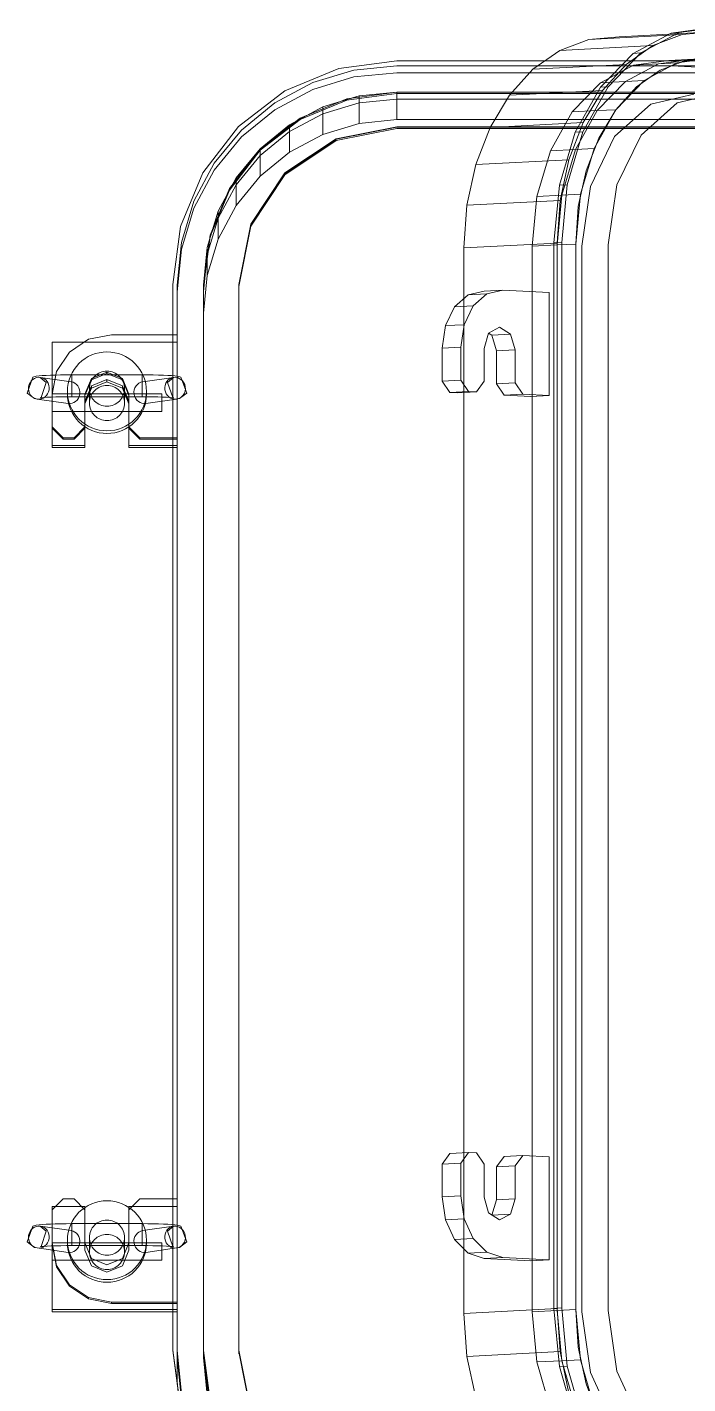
# Model space of a CAD drawing. Header units: millimetres. Extents: x -35117 to 70520, y -28859 to 27816.
# Drawn here: x -21783 to -21482, y -6526 to -5908 of the extents above; entities that cross this region are included whole.
import ezdxf

# ---------------------------------------------------------------- set-up
doc = ezdxf.new("R2010")
doc.units = ezdxf.units.MM
for name, color, linetype in [('1', 7, 'Continuous'), ('5', 7, 'Continuous'), ('6', 6, 'Continuous'), ('7', 7, 'Continuous'), ('8', 7, 'Continuous')]:
    doc.layers.add(name, color=color, linetype=linetype)

msp = doc.modelspace()

# ---------------------------------------------------------------- linework, layer by layer
at = {"layer": '1', "color": 6, "lineweight": 0}
for p, q in [((-21632.241, -5942.866), (-21632.241, -5952.249)), ((-21615.077, -5941.177), (-21615.077, -5950.555)), ((-21648.751, -5947.866), (-21648.751, -5957.263)), ((-21632.241, -5952.249), (-21615.077, -5950.555)), ((-21663.967, -5955.987), (-21663.967, -5965.406)), ((-21663.967, -5965.406), (-21648.751, -5957.263)), ((-21648.751, -5957.263), (-21632.241, -5952.249)), ((-21677.303, -5976.364), (-21663.967, -5965.406)), ((-21677.303, -5966.914), (-21677.303, -5976.364)), ((-21688.246, -5989.717), (-21677.303, -5976.364)), ((-21688.246, -5980.23), (-21688.246, -5989.717)), ((-21696.376, -6004.951), (-21688.246, -5989.717)), ((-21696.376, -5995.425), (-21696.376, -6004.951)), ((-21701.387, -6021.485), (-21696.376, -6004.951)), ((-21701.387, -6011.911), (-21701.387, -6021.485)), ((-21715.077, -6525.343), (-21715.077, -6038.676)), ((-21715.077, -6514.389), (-21715.077, -6525.343)), ((-21715.077, -6525.343), (-21713.155, -6544.879))]:
    msp.add_line(p, q, dxfattribs=at)
for points in [[(-21715.077, -6029.055), (-21713.155, -6009.573), (-21707.46, -5990.838), (-21698.22, -5973.574), (-21685.787, -5958.442), (-21670.632, -5946.022), (-21653.34, -5936.793), (-21634.584, -5931.112), (-21615.077, -5929.193), (-21309.078, -5929.193), (-21309.078, -5941.177)], [(-21309.078, -5941.177), (-21615.077, -5941.177), (-21632.241, -5942.866), (-21648.751, -5947.866), (-21663.967, -5955.987), (-21677.303, -5966.914), (-21688.246, -5980.23), (-21696.376, -5995.425), (-21701.387, -6011.911), (-21703.072, -6029.055)], [(-21615.077, -5950.555), (-21309.078, -5950.555), (-21309.078, -5941.177)], [(-21703.072, -6029.055), (-21703.072, -6038.676), (-21701.387, -6021.485)], [(-21209.078, -6514.389), (-21210.994, -6533.871), (-21216.689, -6552.606), (-21225.929, -6569.871), (-21238.362, -6585.005), (-21253.517, -6597.424), (-21270.809, -6606.652), (-21289.565, -6612.335), (-21309.078, -6614.253), (-21615.077, -6614.253), (-21634.584, -6612.335), (-21653.34, -6606.651), (-21670.632, -6597.422), (-21685.787, -6585.005), (-21698.22, -6569.871), (-21707.466, -6552.606), (-21713.155, -6533.871), (-21715.077, -6514.389), (-21715.077, -6029.055)], [(-21703.072, -6029.055), (-21703.072, -6514.389), (-21701.387, -6531.533), (-21696.376, -6548.02), (-21688.246, -6563.214), (-21677.303, -6576.53), (-21663.967, -6587.46), (-21648.751, -6595.581), (-21632.241, -6600.581), (-21615.077, -6602.269), (-21309.078, -6602.269), (-21291.909, -6600.581), (-21275.398, -6595.579), (-21260.182, -6587.457), (-21246.846, -6576.53), (-21235.903, -6563.214), (-21227.773, -6548.02), (-21222.768, -6531.533), (-21221.077, -6514.389)]]:
    msp.add_lwpolyline(points, dxfattribs=at)
at = {"layer": '5', "color": 6, "lineweight": 0}
for p, q in [((-21715.077, -6051.963), (-21772.072, -6051.963)), ((-21715.077, -6098.899), (-21715.077, -6051.963)), ((-21777.388, -6067.958), (-21763.362, -6069.973)), ((-21763.075, -6066.781), (-21763.075, -6076.782)), ((-21731.075, -6066.781), (-21763.075, -6066.781)), ((-21763.063, -6076.782), (-21763.063, -6066.781)), ((-21731.087, -6066.781), (-21731.087, -6076.782)), ((-21731.075, -6076.782), (-21731.075, -6066.781)), ((-21716.762, -6067.958), (-21730.788, -6069.973)), ((-21765.071, -6074.321), (-21765.071, -6075.524)), ((-21755.074, -6073.118), (-21755.074, -6079.661)), ((-21747.072, -6069.987), (-21754.146, -6072.912)), ((-21754.146, -6071.865), (-21754.146, -6072.912)), ((-21747.072, -6068.94), (-21747.072, -6069.987)), ((-21740.004, -6072.912), (-21747.072, -6069.987)), ((-21740.004, -6071.865), (-21740.004, -6072.912)), ((-21740.004, -6072.912), (-21737.075, -6079.974)), ((-21739.076, -6073.118), (-21739.076, -6079.661)), ((-21729.073, -6074.321), (-21729.073, -6075.524)), ((-21778.81, -6077.856), (-21764.784, -6079.872)), ((-21772.072, -6075.45), (-21772.072, -6083.45)), ((-21722.072, -6075.45), (-21772.072, -6075.45)), ((-21731.075, -6076.782), (-21763.075, -6076.782)), ((-21757.076, -6098.899), (-21757.076, -6078.926)), ((-21737.075, -6079.974), (-21737.075, -6078.926)), ((-21737.075, -6099.946), (-21737.075, -6079.974)), ((-21715.34, -6077.856), (-21729.366, -6079.872)), ((-21722.072, -6083.45), (-21722.072, -6075.45)), ((-21722.072, -6083.45), (-21772.072, -6083.45)), ((-21772.072, -6098.899), (-21772.072, -6099.946)), ((-21737.075, -6098.899), (-21737.075, -6099.946))]:
    msp.add_line(p, q, dxfattribs=at)
for points in [[(-21772.072, -6099.946), (-21772.072, -6053.01), (-21772.072, -6051.963)], [(-21772.072, -6051.963), (-21772.072, -6098.899), (-21757.076, -6098.899)], [(-21778.81, -6077.856), (-21780.098, -6077.6), (-21783.425, -6075.074), (-21780.77, -6067.865), (-21779.25, -6067.454), (-21777.999, -6067.283), (-21776.54, -6067.153), (-21774.806, -6067.044), (-21772.811, -6066.952), (-21770.589, -6066.879), (-21768.184, -6066.825), (-21765.651, -6066.793), (-21763.063, -6066.781)], [(-21777.388, -6067.958), (-21777.455, -6067.956), (-21774.684, -6070.216), (-21777.077, -6077.157), (-21777.529, -6077.305), (-21776.924, -6077.226), (-21775.795, -6077.125), (-21774.269, -6077.027), (-21772.42, -6076.944), (-21770.314, -6076.875), (-21768.007, -6076.824), (-21765.572, -6076.794), (-21763.063, -6076.782)], [(-21731.087, -6066.781), (-21728.499, -6066.792), (-21725.966, -6066.825), (-21723.561, -6066.877), (-21721.34, -6066.952), (-21719.344, -6067.044), (-21717.61, -6067.153), (-21716.152, -6067.283), (-21714.9, -6067.454), (-21713.375, -6067.865), (-21710.726, -6075.073), (-21714.052, -6077.6), (-21715.34, -6077.856)], [(-21731.087, -6076.782), (-21728.578, -6076.791), (-21726.143, -6076.824), (-21723.836, -6076.873), (-21721.724, -6076.944), (-21719.881, -6077.027), (-21718.355, -6077.125), (-21717.226, -6077.226), (-21716.622, -6077.305), (-21717.073, -6077.157), (-21719.466, -6070.213), (-21716.695, -6067.956), (-21716.762, -6067.958)], [(-21757.076, -6078.926), (-21754.146, -6071.865), (-21747.072, -6068.94), (-21740.004, -6071.865), (-21737.075, -6078.926), (-21737.075, -6098.899), (-21715.077, -6098.899)], [(-21754.146, -6072.912), (-21757.076, -6079.974), (-21757.076, -6078.926)], [(-21757.076, -6098.899), (-21757.076, -6099.946), (-21772.072, -6099.946)], [(-21715.077, -6098.899), (-21715.077, -6099.946), (-21737.075, -6099.946)]]:
    msp.add_lwpolyline(points, dxfattribs=at)
for points in [[(-21765.071, -6074.321, -0.1989884), (-21759.81, -6061.616, -0.1988111), (-21747.072, -6056.346, -0.1988924), (-21734.34, -6061.616, -0.1989546), (-21729.073, -6074.321, -0.1989546)], [(-21778.81, -6077.856, -0.2014585), (-21781.819, -6076.022, -0.1965281), (-21782.741, -6072.239, -0.1964976), (-21780.794, -6068.867, -0.2013934), (-21777.388, -6067.958, -0.2013934)], [(-21778.81, -6077.856, 0.2013934), (-21775.405, -6076.947, 0.1963436), (-21773.451, -6073.574, 0.1965281), (-21774.373, -6069.792, 0.2011609), (-21777.388, -6067.958, 0.2011609)], [(-21777.388, -6067.958, -0.2011609), (-21774.373, -6069.792, -0.1965281), (-21773.451, -6073.574, -0.1963436), (-21775.405, -6076.947, -0.2013934), (-21778.81, -6077.856, -0.2013934)], [(-21755.074, -6073.118, -0.1989713), (-21752.736, -6067.471, -0.1987508), (-21747.072, -6065.13, -0.1989339), (-21741.414, -6067.471, -0.1989714), (-21739.076, -6073.118, -0.1989714)], [(-21716.762, -6067.958, 0.2011609), (-21719.777, -6069.792, 0.1966009), (-21720.693, -6073.574, 0.1964976), (-21718.746, -6076.947, 0.2013934), (-21715.34, -6077.856, 0.2013934)], [(-21715.34, -6077.856, -0.2013934), (-21718.746, -6076.947, -0.1964977), (-21720.693, -6073.574, -0.1966009), (-21719.777, -6069.792, -0.2011609), (-21716.762, -6067.958, -0.2011609)], [(-21716.762, -6067.958, -0.2013934), (-21713.356, -6068.867, -0.1964977), (-21711.409, -6072.239, -0.1966009), (-21712.325, -6076.022, -0.2011609), (-21715.34, -6077.856, -0.2011609)], [(-21729.073, -6074.321, -0.1989342), (-21734.34, -6087.027, -0.1989008), (-21747.072, -6092.295, -0.1988195), (-21759.81, -6087.027, -0.198968), (-21765.071, -6074.321, -0.198968)], [(-21764.784, -6079.872, 0.2013709), (-21761.379, -6078.961, 0.1965643), (-21759.432, -6075.59, 0.1965281), (-21760.353, -6071.807, 0.2014585), (-21763.362, -6069.973, 0.2014585)], [(-21755.074, -6079.658, 0.1989714), (-21752.736, -6085.305, 0.1987319), (-21747.072, -6087.648, 0.1989149), (-21741.414, -6085.305, 0.1989713), (-21739.076, -6079.658, 0.1990173), (-21741.414, -6074.012, 0.1989149), (-21747.072, -6071.67, 0.1987319), (-21752.736, -6074.012, 0.1990172), (-21755.074, -6079.658, 0.1990172)], [(-21739.076, -6073.118, -0.1990172), (-21741.414, -6078.764, -0.1989149), (-21747.072, -6081.106, -0.1987319), (-21752.736, -6078.764, -0.1990173), (-21755.074, -6073.118, -0.1990173)], [(-21730.788, -6069.973, 0.2014585), (-21733.797, -6071.807, 0.1965281), (-21734.719, -6075.59, 0.1965644), (-21732.772, -6078.961, 0.2013709), (-21729.366, -6079.872, 0.2013709)], [(-21765.071, -6075.524, 0.1989884), (-21759.81, -6088.229, 0.1988111), (-21747.072, -6093.499, 0.1988924), (-21734.34, -6088.229, 0.1989546), (-21729.073, -6075.524, 0.1989546)], [(-21755.074, -6079.661, 0.1990173), (-21752.736, -6085.307, 0.1987319), (-21747.072, -6087.649, 0.1989149), (-21741.414, -6085.307, 0.1990172), (-21739.076, -6079.661, 0.1990172)]]:
    msp.add_lwpolyline(points, format="xyb", dxfattribs=at)
at = {"layer": '6', "color": 6, "lineweight": 0}
for p, q in [((-21737.075, -6445.593), (-21737.075, -6465.565)), ((-21777.388, -6454.595), (-21763.362, -6456.611)), ((-21763.075, -6453.422), (-21763.075, -6463.423)), ((-21731.075, -6453.422), (-21763.075, -6453.422)), ((-21763.063, -6463.423), (-21763.063, -6453.422)), ((-21731.087, -6453.422), (-21731.087, -6463.423)), ((-21731.075, -6463.423), (-21731.075, -6453.422)), ((-21716.762, -6454.595), (-21730.788, -6456.611)), ((-21772.072, -6462.089), (-21772.072, -6470.088)), ((-21722.072, -6462.089), (-21772.072, -6462.089)), ((-21765.071, -6460.96), (-21765.071, -6462.162)), ((-21731.075, -6463.423), (-21763.075, -6463.423)), ((-21755.074, -6459.756), (-21755.074, -6466.299)), ((-21739.076, -6459.756), (-21739.076, -6466.299)), ((-21729.073, -6460.96), (-21729.073, -6462.162)), ((-21722.072, -6470.088), (-21722.072, -6462.089)), ((-21778.81, -6464.495), (-21764.784, -6466.51)), ((-21722.072, -6470.088), (-21772.072, -6470.088)), ((-21715.34, -6464.495), (-21729.366, -6466.51)), ((-21772.072, -6492.527), (-21772.072, -6493.574))]:
    msp.add_line(p, q, dxfattribs=at)
for points in [[(-21772.072, -6493.574), (-21772.072, -6446.64), (-21772.072, -6445.593)], [(-21737.075, -6465.565), (-21740.004, -6472.625), (-21747.072, -6475.552), (-21754.146, -6472.627), (-21757.076, -6465.565), (-21757.076, -6445.593), (-21772.072, -6445.593)], [(-21772.072, -6445.593), (-21772.072, -6492.527), (-21715.077, -6492.527)], [(-21715.077, -6492.527), (-21715.077, -6445.593), (-21737.075, -6445.593)], [(-21763.063, -6453.422), (-21765.651, -6453.433), (-21768.184, -6453.465), (-21770.589, -6453.518), (-21772.811, -6453.593), (-21774.806, -6453.685), (-21776.54, -6453.793), (-21777.999, -6453.924), (-21779.25, -6454.095), (-21780.77, -6454.504), (-21783.425, -6461.714), (-21780.098, -6464.241), (-21778.81, -6464.495)], [(-21763.063, -6463.423), (-21765.572, -6463.432), (-21768.007, -6463.465), (-21770.314, -6463.514), (-21772.42, -6463.584), (-21774.269, -6463.668), (-21775.795, -6463.766), (-21776.924, -6463.865), (-21777.529, -6463.946), (-21777.077, -6463.798), (-21774.684, -6456.854), (-21777.455, -6454.595), (-21777.388, -6454.595)], [(-21715.34, -6464.495), (-21714.052, -6464.239), (-21710.726, -6461.714), (-21713.375, -6454.502), (-21714.894, -6454.092), (-21716.146, -6453.923), (-21717.604, -6453.791), (-21719.344, -6453.681), (-21721.34, -6453.59), (-21723.561, -6453.518), (-21725.966, -6453.463), (-21728.499, -6453.433), (-21731.087, -6453.422)], [(-21716.762, -6454.595), (-21716.689, -6454.594), (-21719.466, -6456.854), (-21717.067, -6463.795), (-21716.622, -6463.945), (-21717.22, -6463.864), (-21718.355, -6463.764), (-21719.881, -6463.667), (-21721.724, -6463.583), (-21723.836, -6463.514), (-21726.143, -6463.464), (-21728.578, -6463.432), (-21731.087, -6463.423)], [(-21715.077, -6492.527), (-21715.077, -6493.574), (-21772.072, -6493.574)]]:
    msp.add_lwpolyline(points, dxfattribs=at)
for points in [[(-21765.071, -6460.96, -0.198968), (-21759.81, -6448.254, -0.1988195), (-21747.072, -6442.985, -0.1989008), (-21734.34, -6448.254, -0.1989342), (-21729.073, -6460.96, -0.1989342)], [(-21755.074, -6459.756, -0.1990172), (-21752.736, -6454.11, -0.1987319), (-21747.072, -6451.768, -0.1989149), (-21741.414, -6454.11, -0.1990173), (-21739.076, -6459.756, -0.1990173)], [(-21778.81, -6464.495, -0.2014585), (-21781.819, -6462.661, -0.1964533), (-21782.741, -6458.877, -0.1965643), (-21780.794, -6455.506, -0.2013709), (-21777.388, -6454.595, -0.2013709)], [(-21778.81, -6464.495, 0.2013709), (-21775.405, -6463.584, 0.1964101), (-21773.451, -6460.214, 0.1964533), (-21774.373, -6456.43, 0.2011609), (-21777.388, -6454.595, 0.2011609)], [(-21777.388, -6454.595, -0.2011609), (-21774.373, -6456.43, -0.1964533), (-21773.451, -6460.214, -0.1964101), (-21775.405, -6463.584, -0.2013709), (-21778.81, -6464.495, -0.2013709)], [(-21764.784, -6466.51, 0.2013934), (-21761.379, -6465.6, 0.1965643), (-21759.432, -6462.229, 0.1964533), (-21760.353, -6458.445, 0.2014585), (-21763.362, -6456.611, 0.2014585)], [(-21730.788, -6456.611, 0.2014585), (-21733.797, -6458.445, 0.1964533), (-21734.719, -6462.229, 0.1965644), (-21732.772, -6465.6, 0.2013934), (-21729.366, -6466.51, 0.2013934)], [(-21716.762, -6454.595, 0.2011609), (-21719.777, -6456.43, 0.196526), (-21720.693, -6460.214, 0.1965643), (-21718.746, -6463.584, 0.2013709), (-21715.34, -6464.495, 0.2013709)], [(-21715.34, -6464.495, -0.2013709), (-21718.746, -6463.584, -0.1965644), (-21720.693, -6460.214, -0.196526), (-21719.777, -6456.43, -0.2011609), (-21716.762, -6454.595, -0.2011609)], [(-21716.762, -6454.595, -0.2013709), (-21713.356, -6455.506, -0.1965644), (-21711.409, -6458.877, -0.196526), (-21712.325, -6462.661, -0.2011609), (-21715.34, -6464.495, -0.2011609)], [(-21729.073, -6460.96, -0.1989546), (-21734.34, -6473.664, -0.1988924), (-21747.072, -6478.935, -0.1988111), (-21759.81, -6473.664, -0.1989884), (-21765.071, -6460.96, -0.1989884)], [(-21765.071, -6462.162, 0.198968), (-21759.81, -6474.868, 0.1988195), (-21747.072, -6480.137, 0.1989008), (-21734.34, -6474.868, 0.1989342), (-21729.073, -6462.162, 0.1989342)], [(-21755.074, -6466.297, 0.1990173), (-21752.736, -6471.943, 0.1987319), (-21747.072, -6474.285, 0.1989149), (-21741.414, -6471.943, 0.1990172), (-21739.076, -6466.297, 0.1989714), (-21741.414, -6460.65, 0.1989339), (-21747.072, -6458.309, 0.1987508), (-21752.736, -6460.65, 0.1989713), (-21755.074, -6466.297, 0.1989713)], [(-21739.076, -6459.756, -0.1989713), (-21741.414, -6465.403, -0.1989339), (-21747.072, -6467.744, -0.1987508), (-21752.736, -6465.403, -0.1989714), (-21755.074, -6459.756, -0.1989714)], [(-21755.074, -6466.299, 0.1989714), (-21752.736, -6471.946, 0.1987508), (-21747.072, -6474.287, 0.1989339), (-21741.414, -6471.946, 0.1989713), (-21739.076, -6466.299, 0.1989713)]]:
    msp.add_lwpolyline(points, format="xyb", dxfattribs=at)
at = {"layer": '7', "color": 251, "lineweight": 0}
for p, q in [((-21615.077, -5938.035), (-21615.077, -5941.177)), ((-21648.751, -5947.866), (-21632.241, -5942.866)), ((-21648.751, -5944.725), (-21648.751, -5947.866)), ((-21632.241, -5939.726), (-21632.241, -5942.866)), ((-21632.241, -5942.866), (-21615.077, -5941.177)), ((-21663.967, -5955.987), (-21648.751, -5947.866)), ((-21677.303, -5966.917), (-21663.967, -5955.987)), ((-21663.967, -5952.847), (-21663.967, -5955.987)), ((-21642.629, -5959.487), (-21615.077, -5954.014)), ((-21615.077, -5953.753), (-21615.077, -5954.014)), ((-21665.987, -5975.073), (-21642.629, -5959.487)), ((-21642.629, -5959.225), (-21642.629, -5959.487)), ((-21688.246, -5980.233), (-21677.303, -5966.917)), ((-21677.303, -5963.775), (-21677.303, -5966.917)), ((-21681.594, -5998.4), (-21665.987, -5975.073)), ((-21665.987, -5974.81), (-21665.987, -5975.073)), ((-21696.376, -5995.426), (-21688.246, -5980.233)), ((-21688.246, -5977.093), (-21688.246, -5980.233)), ((-21696.376, -5992.286), (-21696.376, -5995.426)), ((-21701.381, -6011.912), (-21696.376, -5995.426)), ((-21681.594, -5998.139), (-21681.594, -5998.4)), ((-21701.381, -6008.772), (-21701.381, -6011.912)), ((-21717.073, -6511.248), (-21717.073, -6025.915)), ((-21715.077, -6514.389), (-21715.077, -6029.055)), ((-21703.072, -6512.715), (-21703.072, -6027.381)), ((-21715.077, -6095.497), (-21715.077, -6048.561)), ((-21747.072, -6066.166), (-21754.146, -6069.093)), ((-21754.146, -6068.463), (-21754.146, -6069.093)), ((-21747.072, -6065.538), (-21747.072, -6066.166)), ((-21740.004, -6069.093), (-21747.072, -6066.166)), ((-21740.004, -6068.463), (-21740.004, -6069.093)), ((-21740.004, -6069.093), (-21737.075, -6076.153)), ((-21757.076, -6090.504), (-21757.076, -6075.524)), ((-21737.075, -6076.153), (-21737.075, -6075.524)), ((-21737.075, -6091.133), (-21737.075, -6076.153)), ((-21772.072, -6090.504), (-21772.072, -6091.133)), ((-21767.073, -6096.125), (-21772.072, -6091.133)), ((-21737.075, -6090.504), (-21737.075, -6091.133)), ((-21732.076, -6096.125), (-21737.075, -6091.133)), ((-21767.073, -6095.497), (-21767.073, -6096.125)), ((-21762.075, -6096.125), (-21767.073, -6096.125)), ((-21762.075, -6095.497), (-21762.075, -6096.125)), ((-21732.076, -6095.497), (-21732.076, -6096.125)), ((-21737.075, -6447.184), (-21737.075, -6462.164)), ((-21772.072, -6462.164), (-21772.072, -6462.794)), ((-21770.021, -6473.112), (-21772.072, -6462.794)), ((-21770.021, -6472.483), (-21770.021, -6473.112)), ((-21764.168, -6481.86), (-21770.021, -6473.112)), ((-21764.168, -6481.231), (-21764.168, -6481.86)), ((-21755.409, -6487.704), (-21764.168, -6481.86)), ((-21755.409, -6487.075), (-21755.409, -6487.704)), ((-21745.076, -6489.756), (-21755.409, -6487.704)), ((-21745.076, -6489.128), (-21745.076, -6489.756)), ((-21717.073, -6510.987), (-21717.073, -6511.248)), ((-21717.073, -6511.248), (-21713.6, -6537.612)), ((-21715.077, -6511.248), (-21715.077, -6514.389)), ((-21703.072, -6511.248), (-21703.072, -6511.877)), ((-21700.075, -6534.622), (-21703.072, -6511.877)), ((-21703.072, -6511.877), (-21703.072, -6512.715)), ((-21703.072, -6512.715), (-21700.075, -6535.459)), ((-21687.075, -6512.715), (-21687.075, -6511.877)), ((-21715.077, -6514.389), (-21713.155, -6533.871))]:
    msp.add_line(p, q, dxfattribs=at)
for points in [[(-21717.073, -6025.653), (-21713.6, -5999.29), (-21703.408, -5974.723), (-21687.203, -5953.628), (-21666.072, -5937.44), (-21641.475, -5927.264), (-21615.077, -5923.794), (-21309.078, -5923.794), (-21309.078, -5953.753)], [(-21715.077, -6025.915), (-21713.155, -6006.433), (-21707.466, -5987.699), (-21698.22, -5970.434), (-21685.787, -5955.302), (-21670.632, -5942.881), (-21653.34, -5933.653), (-21634.584, -5927.972), (-21615.077, -5926.054), (-21309.078, -5926.054), (-21309.078, -5938.035)], [(-21309.078, -5938.035), (-21615.077, -5938.035), (-21632.241, -5939.726), (-21648.751, -5944.725), (-21663.967, -5952.847), (-21677.303, -5963.775), (-21688.246, -5977.093), (-21696.376, -5992.286), (-21701.381, -6008.772), (-21703.072, -6025.915)], [(-21309.078, -5938.035), (-21615.077, -5938.035), (-21637.85, -5941.03), (-21659.078, -5949.809), (-21677.303, -5963.775), (-21691.286, -5981.976), (-21700.075, -6003.17), (-21703.072, -6025.915)], [(-21703.072, -6026.544), (-21700.075, -6003.799), (-21691.286, -5982.605), (-21677.303, -5964.402), (-21659.078, -5950.437), (-21637.85, -5941.659), (-21615.077, -5938.665), (-21309.078, -5938.665), (-21309.078, -5954.643), (-21281.52, -5960.116), (-21258.162, -5975.701), (-21242.555, -5999.028), (-21237.075, -6026.544), (-21237.075, -6511.877)], [(-21615.077, -5941.177), (-21309.078, -5941.177), (-21309.078, -5938.035)], [(-21309.078, -5953.753), (-21615.077, -5953.753), (-21642.629, -5959.225), (-21665.987, -5974.81), (-21681.594, -5998.139), (-21687.075, -6025.653)], [(-21687.075, -6026.544), (-21681.594, -5999.028), (-21665.987, -5975.701), (-21642.629, -5960.116), (-21615.077, -5954.643), (-21309.078, -5954.643)], [(-21615.077, -5954.014), (-21309.078, -5954.014), (-21309.078, -5953.753)], [(-21687.075, -6025.653), (-21687.075, -6025.915), (-21681.594, -5998.4)], [(-21703.072, -6025.915), (-21703.072, -6029.055), (-21701.381, -6011.912)], [(-21207.076, -6510.987), (-21210.549, -6537.35), (-21220.742, -6561.917), (-21236.952, -6583.012), (-21258.077, -6599.202), (-21282.674, -6609.378), (-21309.078, -6612.847), (-21615.077, -6612.847), (-21641.475, -6609.378), (-21666.072, -6599.202), (-21687.203, -6583.013), (-21703.408, -6561.918), (-21713.6, -6537.35), (-21717.073, -6510.987), (-21717.073, -6025.653)], [(-21209.078, -6511.248), (-21210.994, -6530.731), (-21216.689, -6549.465), (-21225.929, -6566.731), (-21238.362, -6581.864), (-21253.517, -6594.284), (-21270.809, -6603.512), (-21289.565, -6609.194), (-21309.078, -6611.113), (-21615.077, -6611.113), (-21634.584, -6609.194), (-21653.34, -6603.511), (-21670.632, -6594.282), (-21685.787, -6581.864), (-21698.22, -6566.731), (-21707.466, -6549.465), (-21713.155, -6530.731), (-21715.077, -6511.248), (-21715.077, -6025.915)], [(-21703.072, -6025.915), (-21703.072, -6511.248), (-21701.387, -6528.393), (-21696.376, -6544.879), (-21688.246, -6560.073), (-21677.303, -6573.39), (-21663.967, -6584.318), (-21648.751, -6592.437), (-21632.241, -6597.441), (-21615.077, -6599.13), (-21309.078, -6599.13), (-21291.909, -6597.441), (-21275.398, -6592.44), (-21260.182, -6584.318), (-21246.846, -6573.39), (-21235.903, -6560.073), (-21227.773, -6544.879), (-21222.768, -6528.393), (-21221.077, -6511.248)], [(-21703.072, -6511.877), (-21703.072, -6026.544), (-21703.072, -6025.915)], [(-21703.072, -6025.915), (-21703.072, -6511.248), (-21700.075, -6533.993), (-21691.286, -6555.188), (-21677.303, -6573.39), (-21659.078, -6587.355), (-21637.85, -6596.133), (-21615.077, -6599.13), (-21309.078, -6599.13), (-21286.299, -6596.134), (-21265.077, -6587.356), (-21246.846, -6573.39), (-21232.863, -6555.191), (-21224.074, -6533.995), (-21221.077, -6511.248)], [(-21221.077, -6511.877), (-21224.074, -6534.622), (-21232.863, -6555.816), (-21246.846, -6574.018), (-21265.077, -6587.983), (-21286.299, -6596.762), (-21309.078, -6599.757), (-21615.077, -6599.757), (-21637.85, -6596.762), (-21659.078, -6587.983), (-21677.303, -6574.018), (-21691.286, -6555.816), (-21700.075, -6534.622), (-21703.072, -6511.877), (-21703.072, -6026.544)], [(-21687.075, -6025.653), (-21687.075, -6510.987), (-21681.594, -6538.502), (-21665.987, -6561.828), (-21642.629, -6577.415), (-21615.077, -6582.89), (-21309.078, -6582.89), (-21281.52, -6577.417), (-21258.162, -6561.831), (-21242.555, -6538.502), (-21237.075, -6510.987)], [(-21687.075, -6026.544), (-21687.075, -6027.381), (-21687.075, -6512.715)], [(-21237.075, -6511.877), (-21242.555, -6539.393), (-21258.162, -6562.719), (-21281.52, -6578.305), (-21309.078, -6583.778), (-21615.077, -6583.778), (-21642.629, -6578.305), (-21665.987, -6562.719), (-21681.594, -6539.393), (-21687.075, -6511.877), (-21687.075, -6026.544)], [(-21715.077, -6048.561), (-21745.076, -6048.561), (-21755.409, -6050.614), (-21764.168, -6056.46), (-21770.021, -6065.205), (-21772.072, -6075.524)], [(-21757.076, -6075.524), (-21754.146, -6068.463), (-21747.072, -6065.538), (-21740.004, -6068.463), (-21737.075, -6075.524), (-21737.075, -6090.504), (-21732.076, -6095.497), (-21715.077, -6095.497)], [(-21754.146, -6069.093), (-21757.076, -6076.153), (-21757.076, -6075.524)], [(-21772.072, -6091.133), (-21772.072, -6076.153), (-21772.072, -6075.524)], [(-21772.072, -6075.524), (-21772.072, -6090.504), (-21767.073, -6095.497), (-21762.075, -6095.497), (-21757.076, -6090.504)], [(-21757.076, -6090.504), (-21757.076, -6091.133), (-21762.075, -6096.125)], [(-21715.077, -6095.497), (-21715.077, -6096.125), (-21732.076, -6096.125)], [(-21737.075, -6462.164), (-21740.004, -6469.226), (-21747.078, -6472.151), (-21754.146, -6469.226), (-21757.076, -6462.164), (-21757.076, -6447.184), (-21762.075, -6442.192), (-21767.073, -6442.192), (-21772.072, -6447.184)], [(-21715.077, -6489.128), (-21715.077, -6442.192), (-21732.076, -6442.192), (-21737.075, -6447.184)], [(-21772.072, -6462.794), (-21772.072, -6447.813), (-21772.072, -6447.184)], [(-21772.072, -6447.184), (-21772.072, -6462.164), (-21770.021, -6472.483), (-21764.168, -6481.231), (-21755.409, -6487.075), (-21745.076, -6489.128), (-21715.077, -6489.128)], [(-21715.077, -6489.128), (-21715.077, -6489.756), (-21745.076, -6489.756)]]:
    msp.add_lwpolyline(points, dxfattribs=at)
at = {"layer": '8', "color": 6, "lineweight": 0}
for p, q in [((-21527.577, -5914.01), (-21540.84, -5918.998)), ((-21485.152, -5911.79), (-21527.577, -5914.01)), ((-21490.023, -5911.09), (-21507.418, -5920.356)), ((-21486.482, -5910.905), (-21490.023, -5911.09)), ((-21540.84, -5918.998), (-21553.066, -5927.586)), ((-21498.415, -5916.778), (-21540.84, -5918.998)), ((-21503.877, -5920.17), (-21507.418, -5920.356)), ((-21510.64, -5925.366), (-21553.066, -5927.586)), ((-21507.418, -5920.356), (-21522.353, -5935.762)), ((-21507.259, -5925.764), (-21522.267, -5933.758)), ((-21495.943, -5925.172), (-21507.259, -5925.764)), ((-21297.408, -5936.122), (-21489.919, -5926.045)), ((-21553.066, -5927.586), (-21563.784, -5939.447)), ((-21521.352, -5937.225), (-21563.784, -5939.447)), ((-21522.267, -5933.758), (-21535.152, -5947.05)), ((-21522.353, -5935.762), (-21533.815, -5956.259)), ((-21518.819, -5935.577), (-21522.353, -5935.762)), ((-21510.951, -5933.166), (-21522.267, -5933.758)), ((-21563.784, -5939.447), (-21572.573, -5954.119)), ((-21535.152, -5947.05), (-21545.04, -5964.73)), ((-21523.836, -5946.458), (-21535.152, -5947.05)), ((-21572.573, -5954.119), (-21579.109, -5971.043)), ((-21530.147, -5951.899), (-21572.573, -5954.119)), ((-21533.815, -5956.259), (-21541.023, -5980.448)), ((-21530.281, -5956.073), (-21533.815, -5956.259)), ((-21536.684, -5968.823), (-21579.109, -5971.043)), ((-21545.04, -5964.73), (-21551.259, -5985.6)), ((-21533.73, -5964.14), (-21545.04, -5964.73)), ((-21579.109, -5971.043), (-21583.132, -5989.566)), ((-21541.023, -5980.448), (-21543.477, -6006.683)), ((-21537.483, -5980.262), (-21541.023, -5980.448)), ((-21540.706, -5987.344), (-21583.132, -5989.566)), ((-21551.259, -5985.6), (-21553.377, -6008.235)), ((-21539.943, -5985.008), (-21551.259, -5985.6)), ((-21583.132, -5989.566), (-21584.493, -6008.978)), ((-21542.061, -6006.756), (-21584.493, -6008.978)), ((-21539.943, -6006.497), (-21543.477, -6006.683)), ((-21543.477, -6006.683), (-21543.477, -6492.016)), ((-21584.493, -6008.978), (-21584.493, -6494.311)), ((-21542.061, -6007.643), (-21553.377, -6008.235)), ((-21553.377, -6008.235), (-21553.377, -6493.569)), ((-21588.796, -6035.85), (-21582.607, -6030.328)), ((-21574.117, -6029.885), (-21582.607, -6030.328)), ((-21545.601, -6029.325), (-21566.811, -6028.216)), ((-21545.601, -6076.26), (-21545.601, -6029.325)), ((-21592.94, -6044.38), (-21588.796, -6035.85)), ((-21580.312, -6035.406), (-21588.796, -6035.85)), ((-21594.393, -6054.621), (-21592.94, -6044.38)), ((-21584.45, -6043.936), (-21592.94, -6044.38)), ((-21571.712, -6048.747), (-21573.226, -6047.782)), ((-21563.228, -6048.303), (-21571.712, -6048.747)), ((-21569.643, -6055.917), (-21571.712, -6048.747)), ((-21585.903, -6054.179), (-21594.393, -6054.621)), ((-21594.393, -6069.603), (-21594.393, -6054.621)), ((-21561.153, -6055.473), (-21569.643, -6055.917)), ((-21569.643, -6070.896), (-21569.643, -6055.917)), ((-21585.903, -6069.158), (-21594.393, -6069.603)), ((-21590.853, -6074.78), (-21594.393, -6069.603)), ((-21582.369, -6074.336), (-21590.853, -6074.78)), ((-21561.153, -6070.454), (-21569.643, -6070.896)), ((-21566.109, -6076.075), (-21569.643, -6070.896)), ((-21557.619, -6075.631), (-21566.109, -6076.075)), ((-21585.903, -6425.839), (-21594.393, -6426.281)), ((-21594.393, -6441.262), (-21594.393, -6426.281)), ((-21561.153, -6427.133), (-21569.643, -6427.577)), ((-21569.643, -6442.558), (-21569.643, -6427.577)), ((-21585.903, -6440.818), (-21594.393, -6441.262)), ((-21592.94, -6451.657), (-21594.393, -6441.262)), ((-21569.643, -6442.558), (-21571.712, -6449.508)), ((-21561.153, -6442.114), (-21569.643, -6442.558)), ((-21584.45, -6451.214), (-21592.94, -6451.657)), ((-21588.796, -6460.62), (-21592.94, -6451.657)), ((-21563.228, -6449.067), (-21571.712, -6449.51)), ((-21580.312, -6460.176), (-21588.796, -6460.62)), ((-21582.607, -6466.79), (-21588.796, -6460.62)), ((-21574.117, -6466.346), (-21582.607, -6466.79)), ((-21575.301, -6469.223), (-21582.607, -6466.79)), ((-21566.811, -6468.78), (-21575.301, -6469.223)), ((-21542.061, -6492.091), (-21584.493, -6494.311)), ((-21584.493, -6494.311), (-21583.132, -6513.864)), ((-21542.061, -6492.977), (-21553.377, -6493.569)), ((-21553.377, -6493.569), (-21551.259, -6516.426)), ((-21539.943, -6491.83), (-21543.477, -6492.016)), ((-21543.477, -6492.016), (-21541.017, -6518.508)), ((-21540.706, -6511.644), (-21583.132, -6513.864)), ((-21583.132, -6513.864), (-21579.109, -6532.807)), ((-21539.943, -6515.835), (-21551.259, -6516.426)), ((-21551.259, -6516.426), (-21545.04, -6537.945)), ((-21537.483, -6518.322), (-21541.017, -6518.508)), ((-21541.017, -6518.508), (-21533.815, -6543.452))]:
    msp.add_line(p, q, dxfattribs=at)
at = {"layer": '8', "color": 4, "lineweight": 0}
for p, q in [((-21510.951, -5933.165), (-21495.943, -5925.172)), ((-21487.459, -5924.729), (-21495.943, -5925.172)), ((-21523.842, -5946.458), (-21510.951, -5933.165)), ((-21502.468, -5932.72), (-21510.951, -5933.165)), ((-21533.73, -5964.14), (-21523.842, -5946.458)), ((-21515.352, -5946.014), (-21523.842, -5946.458)), ((-21539.943, -5985.008), (-21533.73, -5964.14)), ((-21525.24, -5963.696), (-21533.73, -5964.14)), ((-21542.061, -6007.643), (-21539.943, -5985.008)), ((-21531.459, -5984.565), (-21539.943, -5985.008)), ((-21533.577, -6007.2), (-21542.061, -6007.643)), ((-21542.061, -6492.977), (-21542.061, -6007.643)), ((-21533.577, -6492.533), (-21542.061, -6492.977)), ((-21539.943, -6515.832), (-21542.061, -6492.977)), ((-21531.459, -6515.39), (-21539.943, -6515.832)), ((-21533.73, -6537.355), (-21539.943, -6515.832))]:
    msp.add_line(p, q, dxfattribs=at)
at = {"layer": '8', "color": 6, "lineweight": 0}
for points in [[(-21254.976, -6606.977), (-21471.352, -6595.652), (-21485.146, -6593.013), (-21498.415, -6586.636), (-21510.64, -6576.768), (-21521.352, -6563.787), (-21530.147, -6548.194), (-21536.684, -6530.586), (-21540.706, -6511.644), (-21542.061, -6492.091), (-21542.061, -6006.756), (-21540.706, -5987.344), (-21536.684, -5968.823), (-21530.147, -5951.899), (-21521.352, -5937.225), (-21510.64, -5925.366), (-21498.415, -5916.778), (-21485.152, -5911.79), (-21471.352, -5910.594)], [(-21251.442, -6608.79), (-21467.818, -6597.465), (-21486.482, -6593.019), (-21503.877, -6581.932), (-21518.819, -6564.961), (-21530.281, -6543.266), (-21537.483, -6518.322), (-21539.943, -6491.83), (-21539.943, -6006.497), (-21537.483, -5980.262), (-21530.281, -5956.073), (-21518.819, -5935.577), (-21503.877, -5920.17), (-21486.482, -5910.905), (-21467.818, -5908.41)], [(-21471.352, -5910.594), (-21513.784, -5912.815), (-21527.577, -5914.01)], [(-21467.818, -5908.41), (-21471.352, -5908.596), (-21490.023, -5911.09)], [(-21263.466, -6595.439), (-21479.836, -6584.114), (-21495.943, -6580.276), (-21510.951, -6570.712), (-21523.836, -6556.073), (-21533.73, -6537.355), (-21539.943, -6515.835), (-21542.061, -6492.977), (-21542.061, -6007.643), (-21539.943, -5985.008), (-21533.73, -5964.14), (-21523.836, -5946.458), (-21510.951, -5933.166), (-21495.943, -5925.172), (-21479.836, -5923.022)], [(-21471.352, -5922.576), (-21483.492, -5923.629), (-21495.168, -5928.021), (-21505.922, -5935.577), (-21515.352, -5946.014), (-21523.091, -5958.926), (-21528.841, -5973.819), (-21532.381, -5990.118), (-21533.577, -6007.2), (-21533.577, -6492.533), (-21532.381, -6509.741), (-21528.841, -6526.411), (-21523.091, -6541.906), (-21515.352, -6555.627), (-21505.922, -6567.05), (-21495.168, -6575.733), (-21483.492, -6581.346), (-21471.352, -6583.671), (-21254.976, -6594.995)], [(-21479.836, -5923.022), (-21491.152, -5923.614), (-21507.259, -5925.764)], [(-21467.818, -5938.369), (-21487.3, -5942.823), (-21503.816, -5957.545), (-21514.852, -5980.293), (-21518.727, -6007.606), (-21518.727, -6492.939), (-21514.858, -6520.658), (-21503.816, -6544.563), (-21487.3, -6561.015), (-21467.818, -6567.506), (-21251.442, -6578.831)], [(-21263.466, -6579.46), (-21479.836, -6568.135), (-21499.324, -6561.644), (-21515.84, -6545.191), (-21526.876, -6521.287), (-21530.751, -6493.571), (-21530.751, -6008.236), (-21526.876, -5980.925), (-21515.84, -5958.174), (-21499.324, -5943.454), (-21479.836, -5938.998)], [(-21566.811, -6028.216), (-21574.117, -6029.885), (-21580.312, -6035.406), (-21584.45, -6043.936), (-21585.903, -6054.179), (-21585.903, -6069.158), (-21582.369, -6074.336), (-21578.835, -6074.522)], [(-21582.607, -6030.328), (-21575.301, -6028.659), (-21566.811, -6028.216)], [(-21578.835, -6074.522), (-21575.301, -6069.714), (-21575.301, -6054.733), (-21573.226, -6047.779), (-21568.227, -6045.118)], [(-21568.227, -6045.118), (-21563.228, -6048.303), (-21561.153, -6055.473), (-21561.153, -6070.454), (-21557.619, -6075.631), (-21545.601, -6076.26)], [(-21578.835, -6074.522), (-21587.319, -6074.966), (-21590.853, -6074.78)], [(-21545.601, -6076.26), (-21554.085, -6076.704), (-21566.109, -6076.075)], [(-21594.393, -6426.281), (-21590.853, -6421.473), (-21582.369, -6421.029)], [(-21582.369, -6421.029), (-21585.903, -6425.839), (-21585.903, -6440.818), (-21584.45, -6451.214), (-21580.312, -6460.176), (-21574.117, -6466.346), (-21566.811, -6468.78), (-21545.601, -6469.891)], [(-21568.227, -6451.728), (-21573.226, -6448.544), (-21575.301, -6441.374), (-21575.301, -6426.393), (-21578.835, -6421.215), (-21582.369, -6421.029)], [(-21569.643, -6427.577), (-21566.109, -6422.769), (-21557.619, -6422.325)], [(-21557.619, -6422.325), (-21561.153, -6427.133), (-21561.153, -6442.114), (-21563.228, -6449.067), (-21568.227, -6451.728)], [(-21545.601, -6469.891), (-21545.601, -6422.955), (-21557.619, -6422.325)], [(-21545.601, -6469.891), (-21554.085, -6470.335), (-21575.301, -6469.223)]]:
    msp.add_lwpolyline(points, dxfattribs=at)
at = {"layer": '8', "color": 4, "lineweight": 0}
for points in [[(-21471.352, -5922.576), (-21487.459, -5924.729), (-21502.468, -5932.72), (-21515.352, -5946.014), (-21525.24, -5963.696), (-21531.459, -5984.565), (-21533.577, -6007.2), (-21533.577, -6492.533), (-21531.459, -6515.39), (-21525.24, -6536.911), (-21515.352, -6555.627), (-21502.468, -6570.268), (-21487.459, -6579.832), (-21471.352, -6583.671), (-21254.976, -6594.995)], [(-21495.943, -5925.172), (-21479.842, -5923.02), (-21471.352, -5922.576)]]:
    msp.add_lwpolyline(points, dxfattribs=at)

doc.saveas('drawing.dxf')
